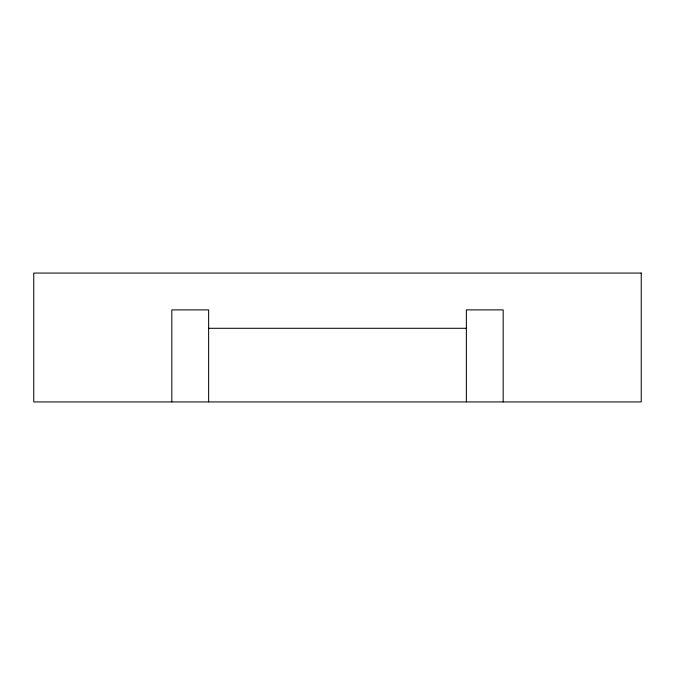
<?xml version="1.0" encoding="UTF-8"?>
<svg xmlns="http://www.w3.org/2000/svg" width="675" height="675" viewBox="0 0 675 675"><rect width="100%" height="100%" fill="white"/><g stroke="black" fill="none" stroke-linecap="round" stroke-linejoin="round"><path stroke-width="1.01" d="M208.634 328.295L466.366 328.295M503.179 401.929L503.179 309.884L466.366 309.884L466.366 401.929M208.634 401.929L208.634 309.884L171.821 309.884L171.821 401.929M641.25 273.071L33.75 273.071L33.75 401.929L641.25 401.929L641.25 273.071"/></g></svg>
